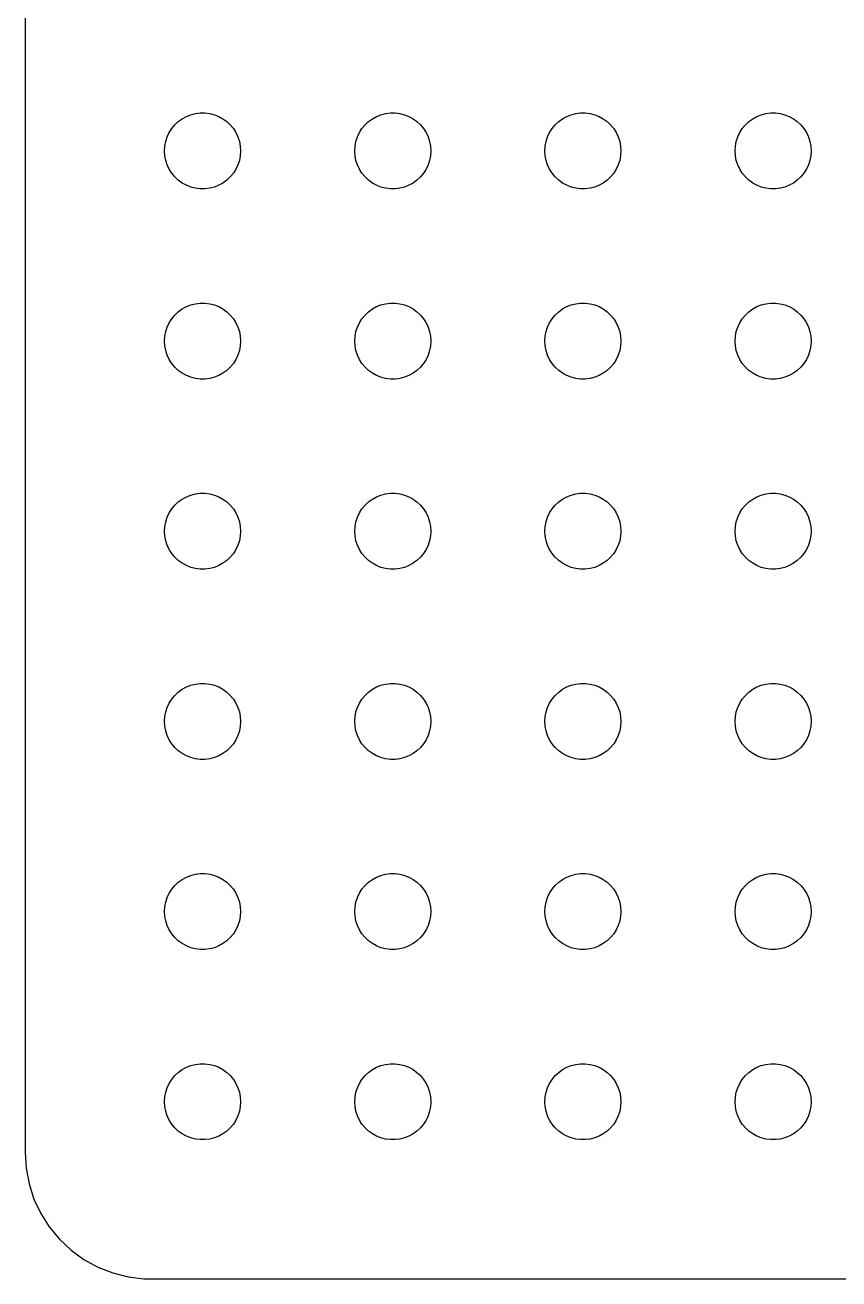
# Model space of a CAD drawing. Header units: metres. Extents: x -134 to 134, y 518 to 1078.
# Drawn here: x -134.5 to -102.4, y 746.01 to 795.46 of the extents above; entities that cross this region are included whole.
import ezdxf

# ---------------------------------------------------------------- set-up
doc = ezdxf.new("R2010")
doc.units = ezdxf.units.M

msp = doc.modelspace()

# ---------------------------------------------------------------- linework, layer by layer
for p, q in [((-134.5, 845), (-134.5, 751)), ((-128.456, 791.656), (-128.304, 791.766)), ((-128.304, 791.766), (-128.139, 791.857)), ((-128.139, 791.857), (-127.964, 791.927)), ((-127.964, 791.927), (-127.781, 791.973)), ((-127.781, 791.973), (-127.594, 791.997)), ((-127.594, 791.997), (-127.406, 791.997)), ((-127.406, 791.997), (-127.219, 791.973)), ((-127.219, 791.973), (-127.036, 791.927)), ((-127.036, 791.927), (-126.861, 791.857)), ((-126.861, 791.857), (-126.696, 791.766)), ((-126.696, 791.766), (-126.544, 791.656)), ((-120.956, 791.656), (-120.804, 791.766)), ((-120.804, 791.766), (-120.639, 791.857)), ((-120.639, 791.857), (-120.464, 791.927)), ((-120.464, 791.927), (-120.281, 791.973)), ((-120.281, 791.973), (-120.094, 791.997)), ((-120.094, 791.997), (-119.906, 791.997)), ((-119.906, 791.997), (-119.719, 791.973)), ((-119.719, 791.973), (-119.536, 791.927)), ((-119.536, 791.927), (-119.361, 791.857)), ((-119.361, 791.857), (-119.196, 791.766)), ((-119.196, 791.766), (-119.044, 791.656)), ((-113.456, 791.656), (-113.304, 791.766)), ((-113.304, 791.766), (-113.139, 791.857)), ((-113.139, 791.857), (-112.964, 791.927)), ((-112.964, 791.927), (-112.781, 791.973)), ((-112.781, 791.973), (-112.594, 791.997)), ((-112.594, 791.997), (-112.406, 791.997)), ((-112.406, 791.997), (-112.219, 791.973)), ((-112.219, 791.973), (-112.036, 791.927)), ((-112.036, 791.927), (-111.861, 791.857)), ((-111.861, 791.857), (-111.696, 791.766)), ((-111.696, 791.766), (-111.544, 791.656)), ((-105.956, 791.656), (-105.804, 791.766)), ((-105.804, 791.766), (-105.639, 791.857)), ((-105.639, 791.857), (-105.464, 791.927)), ((-105.464, 791.927), (-105.281, 791.973)), ((-105.281, 791.973), (-105.094, 791.997)), ((-105.094, 791.997), (-104.906, 791.997)), ((-104.906, 791.997), (-104.719, 791.973)), ((-104.719, 791.973), (-104.536, 791.927)), ((-104.536, 791.927), (-104.361, 791.857)), ((-104.361, 791.857), (-104.196, 791.766)), ((-104.196, 791.766), (-104.044, 791.656)), ((-128.814, 791.223), (-128.714, 791.382)), ((-128.714, 791.382), (-128.593, 791.527)), ((-128.593, 791.527), (-128.456, 791.656)), ((-126.544, 791.656), (-126.407, 791.527)), ((-126.407, 791.527), (-126.286, 791.382)), ((-126.286, 791.382), (-126.186, 791.223)), ((-121.314, 791.223), (-121.214, 791.382)), ((-121.214, 791.382), (-121.093, 791.527)), ((-121.093, 791.527), (-120.956, 791.656)), ((-119.044, 791.656), (-118.907, 791.527)), ((-118.907, 791.527), (-118.786, 791.382)), ((-118.786, 791.382), (-118.686, 791.223)), ((-113.814, 791.223), (-113.714, 791.382)), ((-113.714, 791.382), (-113.593, 791.527)), ((-113.593, 791.527), (-113.456, 791.656)), ((-111.544, 791.656), (-111.407, 791.527)), ((-111.407, 791.527), (-111.286, 791.382)), ((-111.286, 791.382), (-111.186, 791.223)), ((-106.314, 791.223), (-106.214, 791.382)), ((-106.214, 791.382), (-106.093, 791.527)), ((-106.093, 791.527), (-105.956, 791.656)), ((-104.044, 791.656), (-103.907, 791.527)), ((-103.907, 791.527), (-103.786, 791.382)), ((-103.786, 791.382), (-103.686, 791.223)), ((-128.988, 790.688), (-128.953, 790.873)), ((-128.953, 790.873), (-128.895, 791.052)), ((-128.895, 791.052), (-128.814, 791.223)), ((-126.186, 791.223), (-126.105, 791.052)), ((-126.105, 791.052), (-126.047, 790.873)), ((-126.047, 790.873), (-126.012, 790.688)), ((-121.488, 790.688), (-121.453, 790.873)), ((-121.453, 790.873), (-121.395, 791.052)), ((-121.395, 791.052), (-121.314, 791.223)), ((-118.686, 791.223), (-118.605, 791.052)), ((-118.605, 791.052), (-118.547, 790.873)), ((-118.547, 790.873), (-118.512, 790.688)), ((-113.988, 790.688), (-113.953, 790.873)), ((-113.953, 790.873), (-113.895, 791.052)), ((-113.895, 791.052), (-113.814, 791.223)), ((-111.186, 791.223), (-111.105, 791.052)), ((-111.105, 791.052), (-111.047, 790.873)), ((-111.047, 790.873), (-111.012, 790.688)), ((-106.488, 790.688), (-106.453, 790.873)), ((-106.453, 790.873), (-106.395, 791.052)), ((-106.395, 791.052), (-106.314, 791.223)), ((-103.686, 791.223), (-103.605, 791.052)), ((-103.605, 791.052), (-103.547, 790.873)), ((-103.547, 790.873), (-103.512, 790.688)), ((-129, 790.5), (-128.988, 790.688)), ((-128.988, 790.312), (-129, 790.5)), ((-128.953, 790.127), (-128.988, 790.312)), ((-126.012, 790.312), (-126.047, 790.127)), ((-126.012, 790.688), (-126, 790.5)), ((-126, 790.5), (-126.012, 790.312)), ((-121.5, 790.5), (-121.488, 790.688)), ((-121.488, 790.312), (-121.5, 790.5)), ((-121.453, 790.127), (-121.488, 790.312)), ((-118.512, 790.312), (-118.547, 790.127)), ((-118.512, 790.688), (-118.5, 790.5)), ((-118.5, 790.5), (-118.512, 790.312)), ((-114, 790.5), (-113.988, 790.688)), ((-113.988, 790.312), (-114, 790.5)), ((-113.953, 790.127), (-113.988, 790.312)), ((-111.012, 790.312), (-111.047, 790.127)), ((-111.012, 790.688), (-111, 790.5)), ((-111, 790.5), (-111.012, 790.312)), ((-106.5, 790.5), (-106.488, 790.688)), ((-106.488, 790.312), (-106.5, 790.5)), ((-106.453, 790.127), (-106.488, 790.312)), ((-103.512, 790.312), (-103.547, 790.127)), ((-103.512, 790.688), (-103.5, 790.5)), ((-103.5, 790.5), (-103.512, 790.312)), ((-128.895, 789.948), (-128.953, 790.127)), ((-128.814, 789.777), (-128.895, 789.948)), ((-128.714, 789.618), (-128.814, 789.777)), ((-126.186, 789.777), (-126.286, 789.618)), ((-126.105, 789.948), (-126.186, 789.777)), ((-126.047, 790.127), (-126.105, 789.948)), ((-121.395, 789.948), (-121.453, 790.127)), ((-121.314, 789.777), (-121.395, 789.948)), ((-121.214, 789.618), (-121.314, 789.777)), ((-118.686, 789.777), (-118.786, 789.618)), ((-118.605, 789.948), (-118.686, 789.777)), ((-118.547, 790.127), (-118.605, 789.948)), ((-113.895, 789.948), (-113.953, 790.127)), ((-113.814, 789.777), (-113.895, 789.948)), ((-113.714, 789.618), (-113.814, 789.777)), ((-111.186, 789.777), (-111.286, 789.618)), ((-111.105, 789.948), (-111.186, 789.777)), ((-111.047, 790.127), (-111.105, 789.948)), ((-106.395, 789.948), (-106.453, 790.127)), ((-106.314, 789.777), (-106.395, 789.948)), ((-106.214, 789.618), (-106.314, 789.777)), ((-103.686, 789.777), (-103.786, 789.618)), ((-103.605, 789.948), (-103.686, 789.777)), ((-103.547, 790.127), (-103.605, 789.948)), ((-128.593, 789.473), (-128.714, 789.618)), ((-128.456, 789.344), (-128.593, 789.473)), ((-128.304, 789.234), (-128.456, 789.344)), ((-126.544, 789.344), (-126.696, 789.234)), ((-126.407, 789.473), (-126.544, 789.344)), ((-126.286, 789.618), (-126.407, 789.473)), ((-121.093, 789.473), (-121.214, 789.618)), ((-120.956, 789.344), (-121.093, 789.473)), ((-120.804, 789.234), (-120.956, 789.344)), ((-119.044, 789.344), (-119.196, 789.234)), ((-118.907, 789.473), (-119.044, 789.344)), ((-118.786, 789.618), (-118.907, 789.473)), ((-113.593, 789.473), (-113.714, 789.618)), ((-113.456, 789.344), (-113.593, 789.473)), ((-113.304, 789.234), (-113.456, 789.344)), ((-111.544, 789.344), (-111.696, 789.234)), ((-111.407, 789.473), (-111.544, 789.344)), ((-111.286, 789.618), (-111.407, 789.473)), ((-106.093, 789.473), (-106.214, 789.618)), ((-105.956, 789.344), (-106.093, 789.473)), ((-105.804, 789.234), (-105.956, 789.344)), ((-104.044, 789.344), (-104.196, 789.234)), ((-103.907, 789.473), (-104.044, 789.344)), ((-103.786, 789.618), (-103.907, 789.473)), ((-128.139, 789.143), (-128.304, 789.234)), ((-127.964, 789.073), (-128.139, 789.143)), ((-127.781, 789.027), (-127.964, 789.073)), ((-127.594, 789.003), (-127.781, 789.027)), ((-127.406, 789.003), (-127.594, 789.003)), ((-127.219, 789.027), (-127.406, 789.003)), ((-127.036, 789.073), (-127.219, 789.027)), ((-126.861, 789.143), (-127.036, 789.073)), ((-126.696, 789.234), (-126.861, 789.143)), ((-120.639, 789.143), (-120.804, 789.234)), ((-120.464, 789.073), (-120.639, 789.143)), ((-120.281, 789.027), (-120.464, 789.073)), ((-120.094, 789.003), (-120.281, 789.027)), ((-119.906, 789.003), (-120.094, 789.003)), ((-119.719, 789.027), (-119.906, 789.003)), ((-119.536, 789.073), (-119.719, 789.027)), ((-119.361, 789.143), (-119.536, 789.073)), ((-119.196, 789.234), (-119.361, 789.143)), ((-113.139, 789.143), (-113.304, 789.234)), ((-112.964, 789.073), (-113.139, 789.143)), ((-112.781, 789.027), (-112.964, 789.073)), ((-112.594, 789.003), (-112.781, 789.027)), ((-112.406, 789.003), (-112.594, 789.003)), ((-112.219, 789.027), (-112.406, 789.003)), ((-112.036, 789.073), (-112.219, 789.027)), ((-111.861, 789.143), (-112.036, 789.073)), ((-111.696, 789.234), (-111.861, 789.143)), ((-105.639, 789.143), (-105.804, 789.234)), ((-105.464, 789.073), (-105.639, 789.143)), ((-105.281, 789.027), (-105.464, 789.073)), ((-105.094, 789.003), (-105.281, 789.027)), ((-104.906, 789.003), (-105.094, 789.003)), ((-104.719, 789.027), (-104.906, 789.003)), ((-104.536, 789.073), (-104.719, 789.027)), ((-104.361, 789.143), (-104.536, 789.073)), ((-104.196, 789.234), (-104.361, 789.143)), ((-128.304, 784.266), (-128.139, 784.357)), ((-128.139, 784.357), (-127.964, 784.427)), ((-127.964, 784.427), (-127.781, 784.473)), ((-127.781, 784.473), (-127.594, 784.497)), ((-127.594, 784.497), (-127.406, 784.497)), ((-127.406, 784.497), (-127.219, 784.473)), ((-127.219, 784.473), (-127.036, 784.427)), ((-127.036, 784.427), (-126.861, 784.357)), ((-126.861, 784.357), (-126.696, 784.266)), ((-120.804, 784.266), (-120.639, 784.357)), ((-120.639, 784.357), (-120.464, 784.427)), ((-120.464, 784.427), (-120.281, 784.473)), ((-120.281, 784.473), (-120.094, 784.497)), ((-120.094, 784.497), (-119.906, 784.497)), ((-119.906, 784.497), (-119.719, 784.473)), ((-119.719, 784.473), (-119.536, 784.427)), ((-119.536, 784.427), (-119.361, 784.357)), ((-119.361, 784.357), (-119.196, 784.266)), ((-113.304, 784.266), (-113.139, 784.357)), ((-113.139, 784.357), (-112.964, 784.427)), ((-112.964, 784.427), (-112.781, 784.473)), ((-112.781, 784.473), (-112.594, 784.497)), ((-112.594, 784.497), (-112.406, 784.497)), ((-112.406, 784.497), (-112.219, 784.473)), ((-112.219, 784.473), (-112.036, 784.427)), ((-112.036, 784.427), (-111.861, 784.357)), ((-111.861, 784.357), (-111.696, 784.266)), ((-105.804, 784.266), (-105.639, 784.357)), ((-105.639, 784.357), (-105.464, 784.427)), ((-105.464, 784.427), (-105.281, 784.473)), ((-105.281, 784.473), (-105.094, 784.497)), ((-105.094, 784.497), (-104.906, 784.497)), ((-104.906, 784.497), (-104.719, 784.473)), ((-104.719, 784.473), (-104.536, 784.427)), ((-104.536, 784.427), (-104.361, 784.357)), ((-104.361, 784.357), (-104.196, 784.266)), ((-128.814, 783.723), (-128.714, 783.882)), ((-128.714, 783.882), (-128.593, 784.027)), ((-128.593, 784.027), (-128.456, 784.156)), ((-128.456, 784.156), (-128.304, 784.266)), ((-126.696, 784.266), (-126.544, 784.156)), ((-126.544, 784.156), (-126.407, 784.027)), ((-126.407, 784.027), (-126.286, 783.882)), ((-126.286, 783.882), (-126.186, 783.723)), ((-121.314, 783.723), (-121.214, 783.882)), ((-121.214, 783.882), (-121.093, 784.027)), ((-121.093, 784.027), (-120.956, 784.156)), ((-120.956, 784.156), (-120.804, 784.266)), ((-119.196, 784.266), (-119.044, 784.156)), ((-119.044, 784.156), (-118.907, 784.027)), ((-118.907, 784.027), (-118.786, 783.882)), ((-118.786, 783.882), (-118.686, 783.723)), ((-113.814, 783.723), (-113.714, 783.882)), ((-113.714, 783.882), (-113.593, 784.027)), ((-113.593, 784.027), (-113.456, 784.156)), ((-113.456, 784.156), (-113.304, 784.266)), ((-111.696, 784.266), (-111.544, 784.156)), ((-111.544, 784.156), (-111.407, 784.027)), ((-111.407, 784.027), (-111.286, 783.882)), ((-111.286, 783.882), (-111.186, 783.723)), ((-106.314, 783.723), (-106.214, 783.882)), ((-106.214, 783.882), (-106.093, 784.027)), ((-106.093, 784.027), (-105.956, 784.156)), ((-105.956, 784.156), (-105.804, 784.266)), ((-104.196, 784.266), (-104.044, 784.156)), ((-104.044, 784.156), (-103.907, 784.027)), ((-103.907, 784.027), (-103.786, 783.882)), ((-103.786, 783.882), (-103.686, 783.723)), ((-128.988, 783.188), (-128.953, 783.373)), ((-128.953, 783.373), (-128.895, 783.552)), ((-128.895, 783.552), (-128.814, 783.723)), ((-126.186, 783.723), (-126.105, 783.552)), ((-126.105, 783.552), (-126.047, 783.373)), ((-126.047, 783.373), (-126.012, 783.188)), ((-121.488, 783.188), (-121.453, 783.373)), ((-121.453, 783.373), (-121.395, 783.552)), ((-121.395, 783.552), (-121.314, 783.723)), ((-118.686, 783.723), (-118.605, 783.552)), ((-118.605, 783.552), (-118.547, 783.373)), ((-118.547, 783.373), (-118.512, 783.188)), ((-113.988, 783.188), (-113.953, 783.373)), ((-113.953, 783.373), (-113.895, 783.552)), ((-113.895, 783.552), (-113.814, 783.723)), ((-111.186, 783.723), (-111.105, 783.552)), ((-111.105, 783.552), (-111.047, 783.373)), ((-111.047, 783.373), (-111.012, 783.188)), ((-106.488, 783.188), (-106.453, 783.373)), ((-106.453, 783.373), (-106.395, 783.552)), ((-106.395, 783.552), (-106.314, 783.723)), ((-103.686, 783.723), (-103.605, 783.552)), ((-103.605, 783.552), (-103.547, 783.373)), ((-103.547, 783.373), (-103.512, 783.188)), ((-129, 783), (-128.988, 783.188)), ((-128.988, 782.812), (-129, 783)), ((-126.012, 783.188), (-126, 783)), ((-126, 783), (-126.012, 782.812)), ((-121.5, 783), (-121.488, 783.188)), ((-121.488, 782.812), (-121.5, 783)), ((-118.512, 783.188), (-118.5, 783)), ((-118.5, 783), (-118.512, 782.812)), ((-114, 783), (-113.988, 783.188)), ((-113.988, 782.812), (-114, 783)), ((-111.012, 783.188), (-111, 783)), ((-111, 783), (-111.012, 782.812)), ((-106.5, 783), (-106.488, 783.188)), ((-106.488, 782.812), (-106.5, 783)), ((-103.512, 783.188), (-103.5, 783)), ((-103.5, 783), (-103.512, 782.812)), ((-128.953, 782.627), (-128.988, 782.812)), ((-128.895, 782.448), (-128.953, 782.627)), ((-128.814, 782.277), (-128.895, 782.448)), ((-126.105, 782.448), (-126.186, 782.277)), ((-126.047, 782.627), (-126.105, 782.448)), ((-126.012, 782.812), (-126.047, 782.627)), ((-121.453, 782.627), (-121.488, 782.812)), ((-121.395, 782.448), (-121.453, 782.627)), ((-121.314, 782.277), (-121.395, 782.448)), ((-118.605, 782.448), (-118.686, 782.277)), ((-118.547, 782.627), (-118.605, 782.448)), ((-118.512, 782.812), (-118.547, 782.627)), ((-113.953, 782.627), (-113.988, 782.812)), ((-113.895, 782.448), (-113.953, 782.627)), ((-113.814, 782.277), (-113.895, 782.448)), ((-111.105, 782.448), (-111.186, 782.277)), ((-111.047, 782.627), (-111.105, 782.448)), ((-111.012, 782.812), (-111.047, 782.627)), ((-106.453, 782.627), (-106.488, 782.812)), ((-106.395, 782.448), (-106.453, 782.627)), ((-106.314, 782.277), (-106.395, 782.448)), ((-103.605, 782.448), (-103.686, 782.277)), ((-103.547, 782.627), (-103.605, 782.448)), ((-103.512, 782.812), (-103.547, 782.627)), ((-128.714, 782.118), (-128.814, 782.277)), ((-128.593, 781.973), (-128.714, 782.118)), ((-128.456, 781.844), (-128.593, 781.973)), ((-126.407, 781.973), (-126.544, 781.844)), ((-126.286, 782.118), (-126.407, 781.973)), ((-126.186, 782.277), (-126.286, 782.118)), ((-121.214, 782.118), (-121.314, 782.277)), ((-121.093, 781.973), (-121.214, 782.118)), ((-120.956, 781.844), (-121.093, 781.973)), ((-118.907, 781.973), (-119.044, 781.844)), ((-118.786, 782.118), (-118.907, 781.973)), ((-118.686, 782.277), (-118.786, 782.118)), ((-113.714, 782.118), (-113.814, 782.277)), ((-113.593, 781.973), (-113.714, 782.118)), ((-113.456, 781.844), (-113.593, 781.973)), ((-111.407, 781.973), (-111.544, 781.844)), ((-111.286, 782.118), (-111.407, 781.973)), ((-111.186, 782.277), (-111.286, 782.118)), ((-106.214, 782.118), (-106.314, 782.277)), ((-106.093, 781.973), (-106.214, 782.118)), ((-105.956, 781.844), (-106.093, 781.973)), ((-103.907, 781.973), (-104.044, 781.844)), ((-103.786, 782.118), (-103.907, 781.973)), ((-103.686, 782.277), (-103.786, 782.118)), ((-128.304, 781.734), (-128.456, 781.844)), ((-128.139, 781.643), (-128.304, 781.734)), ((-127.964, 781.573), (-128.139, 781.643)), ((-127.781, 781.527), (-127.964, 781.573)), ((-127.594, 781.503), (-127.781, 781.527)), ((-127.406, 781.503), (-127.594, 781.503)), ((-127.219, 781.527), (-127.406, 781.503)), ((-127.036, 781.573), (-127.219, 781.527)), ((-126.861, 781.643), (-127.036, 781.573)), ((-126.696, 781.734), (-126.861, 781.643)), ((-126.544, 781.844), (-126.696, 781.734)), ((-120.804, 781.734), (-120.956, 781.844)), ((-120.639, 781.643), (-120.804, 781.734)), ((-120.464, 781.573), (-120.639, 781.643)), ((-120.281, 781.527), (-120.464, 781.573)), ((-120.094, 781.503), (-120.281, 781.527)), ((-119.906, 781.503), (-120.094, 781.503)), ((-119.719, 781.527), (-119.906, 781.503)), ((-119.536, 781.573), (-119.719, 781.527)), ((-119.361, 781.643), (-119.536, 781.573)), ((-119.196, 781.734), (-119.361, 781.643)), ((-119.044, 781.844), (-119.196, 781.734)), ((-113.304, 781.734), (-113.456, 781.844)), ((-113.139, 781.643), (-113.304, 781.734)), ((-112.964, 781.573), (-113.139, 781.643)), ((-112.781, 781.527), (-112.964, 781.573)), ((-112.594, 781.503), (-112.781, 781.527)), ((-112.406, 781.503), (-112.594, 781.503)), ((-112.219, 781.527), (-112.406, 781.503)), ((-112.036, 781.573), (-112.219, 781.527)), ((-111.861, 781.643), (-112.036, 781.573)), ((-111.696, 781.734), (-111.861, 781.643)), ((-111.544, 781.844), (-111.696, 781.734)), ((-105.804, 781.734), (-105.956, 781.844)), ((-105.639, 781.643), (-105.804, 781.734)), ((-105.464, 781.573), (-105.639, 781.643)), ((-105.281, 781.527), (-105.464, 781.573)), ((-105.094, 781.503), (-105.281, 781.527)), ((-104.906, 781.503), (-105.094, 781.503)), ((-104.719, 781.527), (-104.906, 781.503)), ((-104.536, 781.573), (-104.719, 781.527)), ((-104.361, 781.643), (-104.536, 781.573)), ((-104.196, 781.734), (-104.361, 781.643)), ((-104.044, 781.844), (-104.196, 781.734)), ((-128.139, 776.857), (-127.964, 776.927)), ((-127.964, 776.927), (-127.781, 776.973)), ((-127.781, 776.973), (-127.594, 776.997)), ((-127.594, 776.997), (-127.406, 776.997)), ((-127.406, 776.997), (-127.219, 776.973)), ((-127.219, 776.973), (-127.036, 776.927)), ((-127.036, 776.927), (-126.861, 776.857)), ((-120.639, 776.857), (-120.464, 776.927)), ((-120.464, 776.927), (-120.281, 776.973)), ((-120.281, 776.973), (-120.094, 776.997)), ((-120.094, 776.997), (-119.906, 776.997)), ((-119.906, 776.997), (-119.719, 776.973)), ((-119.719, 776.973), (-119.536, 776.927)), ((-119.536, 776.927), (-119.361, 776.857)), ((-113.139, 776.857), (-112.964, 776.927)), ((-112.964, 776.927), (-112.781, 776.973)), ((-112.781, 776.973), (-112.594, 776.997)), ((-112.594, 776.997), (-112.406, 776.997)), ((-112.406, 776.997), (-112.219, 776.973)), ((-112.219, 776.973), (-112.036, 776.927)), ((-112.036, 776.927), (-111.861, 776.857)), ((-105.639, 776.857), (-105.464, 776.927)), ((-105.464, 776.927), (-105.281, 776.973)), ((-105.281, 776.973), (-105.094, 776.997)), ((-105.094, 776.997), (-104.906, 776.997)), ((-104.906, 776.997), (-104.719, 776.973)), ((-104.719, 776.973), (-104.536, 776.927)), ((-104.536, 776.927), (-104.361, 776.857)), ((-128.714, 776.382), (-128.593, 776.527)), ((-128.593, 776.527), (-128.456, 776.656)), ((-128.456, 776.656), (-128.304, 776.766)), ((-128.304, 776.766), (-128.139, 776.857)), ((-126.861, 776.857), (-126.696, 776.766)), ((-126.696, 776.766), (-126.544, 776.656)), ((-126.544, 776.656), (-126.407, 776.527)), ((-126.407, 776.527), (-126.286, 776.382)), ((-121.214, 776.382), (-121.093, 776.527)), ((-121.093, 776.527), (-120.956, 776.656)), ((-120.956, 776.656), (-120.804, 776.766)), ((-120.804, 776.766), (-120.639, 776.857)), ((-119.361, 776.857), (-119.196, 776.766)), ((-119.196, 776.766), (-119.044, 776.656)), ((-119.044, 776.656), (-118.907, 776.527)), ((-118.907, 776.527), (-118.786, 776.382)), ((-113.714, 776.382), (-113.593, 776.527)), ((-113.593, 776.527), (-113.456, 776.656)), ((-113.456, 776.656), (-113.304, 776.766)), ((-113.304, 776.766), (-113.139, 776.857)), ((-111.861, 776.857), (-111.696, 776.766)), ((-111.696, 776.766), (-111.544, 776.656)), ((-111.544, 776.656), (-111.407, 776.527)), ((-111.407, 776.527), (-111.286, 776.382)), ((-106.214, 776.382), (-106.093, 776.527)), ((-106.093, 776.527), (-105.956, 776.656)), ((-105.956, 776.656), (-105.804, 776.766)), ((-105.804, 776.766), (-105.639, 776.857)), ((-104.361, 776.857), (-104.196, 776.766)), ((-104.196, 776.766), (-104.044, 776.656)), ((-104.044, 776.656), (-103.907, 776.527)), ((-103.907, 776.527), (-103.786, 776.382)), ((-128.953, 775.873), (-128.895, 776.052)), ((-128.895, 776.052), (-128.814, 776.223)), ((-128.814, 776.223), (-128.714, 776.382)), ((-126.286, 776.382), (-126.186, 776.223)), ((-126.186, 776.223), (-126.105, 776.052)), ((-126.105, 776.052), (-126.047, 775.873)), ((-121.453, 775.873), (-121.395, 776.052)), ((-121.395, 776.052), (-121.314, 776.223)), ((-121.314, 776.223), (-121.214, 776.382)), ((-118.786, 776.382), (-118.686, 776.223)), ((-118.686, 776.223), (-118.605, 776.052)), ((-118.605, 776.052), (-118.547, 775.873)), ((-113.953, 775.873), (-113.895, 776.052)), ((-113.895, 776.052), (-113.814, 776.223)), ((-113.814, 776.223), (-113.714, 776.382)), ((-111.286, 776.382), (-111.186, 776.223)), ((-111.186, 776.223), (-111.105, 776.052)), ((-111.105, 776.052), (-111.047, 775.873)), ((-106.453, 775.873), (-106.395, 776.052)), ((-106.395, 776.052), (-106.314, 776.223)), ((-106.314, 776.223), (-106.214, 776.382)), ((-103.786, 776.382), (-103.686, 776.223)), ((-103.686, 776.223), (-103.605, 776.052)), ((-103.605, 776.052), (-103.547, 775.873)), ((-129, 775.5), (-128.988, 775.688)), ((-128.988, 775.312), (-129, 775.5)), ((-128.988, 775.688), (-128.953, 775.873)), ((-126.047, 775.873), (-126.012, 775.688)), ((-126.012, 775.688), (-126, 775.5)), ((-126, 775.5), (-126.012, 775.312)), ((-121.5, 775.5), (-121.488, 775.688)), ((-121.488, 775.312), (-121.5, 775.5)), ((-121.488, 775.688), (-121.453, 775.873)), ((-118.547, 775.873), (-118.512, 775.688)), ((-118.512, 775.688), (-118.5, 775.5)), ((-118.5, 775.5), (-118.512, 775.312)), ((-114, 775.5), (-113.988, 775.688)), ((-113.988, 775.312), (-114, 775.5)), ((-113.988, 775.688), (-113.953, 775.873)), ((-111.047, 775.873), (-111.012, 775.688)), ((-111.012, 775.688), (-111, 775.5)), ((-111, 775.5), (-111.012, 775.312)), ((-106.5, 775.5), (-106.488, 775.688)), ((-106.488, 775.312), (-106.5, 775.5)), ((-106.488, 775.688), (-106.453, 775.873)), ((-103.547, 775.873), (-103.512, 775.688)), ((-103.512, 775.688), (-103.5, 775.5)), ((-103.5, 775.5), (-103.512, 775.312)), ((-128.953, 775.127), (-128.988, 775.312)), ((-128.895, 774.948), (-128.953, 775.127)), ((-128.814, 774.777), (-128.895, 774.948)), ((-126.105, 774.948), (-126.186, 774.777)), ((-126.047, 775.127), (-126.105, 774.948)), ((-126.012, 775.312), (-126.047, 775.127)), ((-121.453, 775.127), (-121.488, 775.312)), ((-121.395, 774.948), (-121.453, 775.127)), ((-121.314, 774.777), (-121.395, 774.948)), ((-118.605, 774.948), (-118.686, 774.777)), ((-118.547, 775.127), (-118.605, 774.948)), ((-118.512, 775.312), (-118.547, 775.127)), ((-113.953, 775.127), (-113.988, 775.312)), ((-113.895, 774.948), (-113.953, 775.127)), ((-113.814, 774.777), (-113.895, 774.948)), ((-111.105, 774.948), (-111.186, 774.777)), ((-111.047, 775.127), (-111.105, 774.948)), ((-111.012, 775.312), (-111.047, 775.127)), ((-106.453, 775.127), (-106.488, 775.312)), ((-106.395, 774.948), (-106.453, 775.127)), ((-106.314, 774.777), (-106.395, 774.948)), ((-103.605, 774.948), (-103.686, 774.777)), ((-103.547, 775.127), (-103.605, 774.948)), ((-103.512, 775.312), (-103.547, 775.127)), ((-128.714, 774.618), (-128.814, 774.777)), ((-128.593, 774.473), (-128.714, 774.618)), ((-128.456, 774.344), (-128.593, 774.473)), ((-126.407, 774.473), (-126.544, 774.344)), ((-126.286, 774.618), (-126.407, 774.473)), ((-126.186, 774.777), (-126.286, 774.618)), ((-121.214, 774.618), (-121.314, 774.777)), ((-121.093, 774.473), (-121.214, 774.618)), ((-120.956, 774.344), (-121.093, 774.473)), ((-118.907, 774.473), (-119.044, 774.344)), ((-118.786, 774.618), (-118.907, 774.473)), ((-118.686, 774.777), (-118.786, 774.618)), ((-113.714, 774.618), (-113.814, 774.777)), ((-113.593, 774.473), (-113.714, 774.618)), ((-113.456, 774.344), (-113.593, 774.473)), ((-111.407, 774.473), (-111.544, 774.344)), ((-111.286, 774.618), (-111.407, 774.473)), ((-111.186, 774.777), (-111.286, 774.618)), ((-106.214, 774.618), (-106.314, 774.777)), ((-106.093, 774.473), (-106.214, 774.618)), ((-105.956, 774.344), (-106.093, 774.473)), ((-103.907, 774.473), (-104.044, 774.344)), ((-103.786, 774.618), (-103.907, 774.473)), ((-103.686, 774.777), (-103.786, 774.618)), ((-128.304, 774.234), (-128.456, 774.344)), ((-128.139, 774.143), (-128.304, 774.234)), ((-127.964, 774.073), (-128.139, 774.143)), ((-127.781, 774.027), (-127.964, 774.073)), ((-127.594, 774.003), (-127.781, 774.027)), ((-127.406, 774.003), (-127.594, 774.003)), ((-127.219, 774.027), (-127.406, 774.003)), ((-127.036, 774.073), (-127.219, 774.027)), ((-126.861, 774.143), (-127.036, 774.073)), ((-126.696, 774.234), (-126.861, 774.143)), ((-126.544, 774.344), (-126.696, 774.234)), ((-120.804, 774.234), (-120.956, 774.344)), ((-120.639, 774.143), (-120.804, 774.234)), ((-120.464, 774.073), (-120.639, 774.143)), ((-120.281, 774.027), (-120.464, 774.073)), ((-120.094, 774.003), (-120.281, 774.027)), ((-119.906, 774.003), (-120.094, 774.003)), ((-119.719, 774.027), (-119.906, 774.003)), ((-119.536, 774.073), (-119.719, 774.027)), ((-119.361, 774.143), (-119.536, 774.073)), ((-119.196, 774.234), (-119.361, 774.143)), ((-119.044, 774.344), (-119.196, 774.234)), ((-113.304, 774.234), (-113.456, 774.344)), ((-113.139, 774.143), (-113.304, 774.234)), ((-112.964, 774.073), (-113.139, 774.143)), ((-112.781, 774.027), (-112.964, 774.073)), ((-112.594, 774.003), (-112.781, 774.027)), ((-112.406, 774.003), (-112.594, 774.003)), ((-112.219, 774.027), (-112.406, 774.003)), ((-112.036, 774.073), (-112.219, 774.027)), ((-111.861, 774.143), (-112.036, 774.073)), ((-111.696, 774.234), (-111.861, 774.143)), ((-111.544, 774.344), (-111.696, 774.234)), ((-105.804, 774.234), (-105.956, 774.344)), ((-105.639, 774.143), (-105.804, 774.234)), ((-105.464, 774.073), (-105.639, 774.143)), ((-105.281, 774.027), (-105.464, 774.073)), ((-105.094, 774.003), (-105.281, 774.027)), ((-104.906, 774.003), (-105.094, 774.003)), ((-104.719, 774.027), (-104.906, 774.003)), ((-104.536, 774.073), (-104.719, 774.027)), ((-104.361, 774.143), (-104.536, 774.073)), ((-104.196, 774.234), (-104.361, 774.143)), ((-104.044, 774.344), (-104.196, 774.234)), ((-127.781, 769.473), (-127.594, 769.497)), ((-127.594, 769.497), (-127.406, 769.497)), ((-127.406, 769.497), (-127.219, 769.473)), ((-120.281, 769.473), (-120.094, 769.497)), ((-120.094, 769.497), (-119.906, 769.497)), ((-119.906, 769.497), (-119.719, 769.473)), ((-112.781, 769.473), (-112.594, 769.497)), ((-112.594, 769.497), (-112.406, 769.497)), ((-112.406, 769.497), (-112.219, 769.473)), ((-105.281, 769.473), (-105.094, 769.497)), ((-105.094, 769.497), (-104.906, 769.497)), ((-104.906, 769.497), (-104.719, 769.473)), ((-128.714, 768.882), (-128.593, 769.027)), ((-128.593, 769.027), (-128.456, 769.156)), ((-128.456, 769.156), (-128.304, 769.266)), ((-128.304, 769.266), (-128.139, 769.357)), ((-128.139, 769.357), (-127.964, 769.427)), ((-127.964, 769.427), (-127.781, 769.473)), ((-127.219, 769.473), (-127.036, 769.427)), ((-127.036, 769.427), (-126.861, 769.357)), ((-126.861, 769.357), (-126.696, 769.266)), ((-126.696, 769.266), (-126.544, 769.156)), ((-126.544, 769.156), (-126.407, 769.027)), ((-126.407, 769.027), (-126.286, 768.882)), ((-121.214, 768.882), (-121.093, 769.027)), ((-121.093, 769.027), (-120.956, 769.156)), ((-120.956, 769.156), (-120.804, 769.266)), ((-120.804, 769.266), (-120.639, 769.357)), ((-120.639, 769.357), (-120.464, 769.427)), ((-120.464, 769.427), (-120.281, 769.473)), ((-119.719, 769.473), (-119.536, 769.427)), ((-119.536, 769.427), (-119.361, 769.357)), ((-119.361, 769.357), (-119.196, 769.266)), ((-119.196, 769.266), (-119.044, 769.156)), ((-119.044, 769.156), (-118.907, 769.027)), ((-118.907, 769.027), (-118.786, 768.882)), ((-113.714, 768.882), (-113.593, 769.027)), ((-113.593, 769.027), (-113.456, 769.156)), ((-113.456, 769.156), (-113.304, 769.266)), ((-113.304, 769.266), (-113.139, 769.357)), ((-113.139, 769.357), (-112.964, 769.427)), ((-112.964, 769.427), (-112.781, 769.473)), ((-112.219, 769.473), (-112.036, 769.427)), ((-112.036, 769.427), (-111.861, 769.357)), ((-111.861, 769.357), (-111.696, 769.266)), ((-111.696, 769.266), (-111.544, 769.156)), ((-111.544, 769.156), (-111.407, 769.027)), ((-111.407, 769.027), (-111.286, 768.882)), ((-106.214, 768.882), (-106.093, 769.027)), ((-106.093, 769.027), (-105.956, 769.156)), ((-105.956, 769.156), (-105.804, 769.266)), ((-105.804, 769.266), (-105.639, 769.357)), ((-105.639, 769.357), (-105.464, 769.427)), ((-105.464, 769.427), (-105.281, 769.473)), ((-104.719, 769.473), (-104.536, 769.427)), ((-104.536, 769.427), (-104.361, 769.357)), ((-104.361, 769.357), (-104.196, 769.266)), ((-104.196, 769.266), (-104.044, 769.156)), ((-104.044, 769.156), (-103.907, 769.027)), ((-103.907, 769.027), (-103.786, 768.882)), ((-128.953, 768.373), (-128.895, 768.552)), ((-128.895, 768.552), (-128.814, 768.723)), ((-128.814, 768.723), (-128.714, 768.882)), ((-126.286, 768.882), (-126.186, 768.723)), ((-126.186, 768.723), (-126.105, 768.552)), ((-126.105, 768.552), (-126.047, 768.373)), ((-121.453, 768.373), (-121.395, 768.552)), ((-121.395, 768.552), (-121.314, 768.723)), ((-121.314, 768.723), (-121.214, 768.882)), ((-118.786, 768.882), (-118.686, 768.723)), ((-118.686, 768.723), (-118.605, 768.552)), ((-118.605, 768.552), (-118.547, 768.373)), ((-113.953, 768.373), (-113.895, 768.552)), ((-113.895, 768.552), (-113.814, 768.723)), ((-113.814, 768.723), (-113.714, 768.882)), ((-111.286, 768.882), (-111.186, 768.723)), ((-111.186, 768.723), (-111.105, 768.552)), ((-111.105, 768.552), (-111.047, 768.373)), ((-106.453, 768.373), (-106.395, 768.552)), ((-106.395, 768.552), (-106.314, 768.723)), ((-106.314, 768.723), (-106.214, 768.882)), ((-103.786, 768.882), (-103.686, 768.723)), ((-103.686, 768.723), (-103.605, 768.552)), ((-103.605, 768.552), (-103.547, 768.373)), ((-129, 768), (-128.988, 768.188)), ((-128.988, 768.188), (-128.953, 768.373)), ((-126.047, 768.373), (-126.012, 768.188)), ((-126.012, 768.188), (-126, 768)), ((-121.5, 768), (-121.488, 768.188)), ((-121.488, 768.188), (-121.453, 768.373)), ((-118.547, 768.373), (-118.512, 768.188)), ((-118.512, 768.188), (-118.5, 768)), ((-114, 768), (-113.988, 768.188)), ((-113.988, 768.188), (-113.953, 768.373)), ((-111.047, 768.373), (-111.012, 768.188)), ((-111.012, 768.188), (-111, 768)), ((-106.5, 768), (-106.488, 768.188)), ((-106.488, 768.188), (-106.453, 768.373)), ((-103.547, 768.373), (-103.512, 768.188)), ((-103.512, 768.188), (-103.5, 768)), ((-128.988, 767.812), (-129, 768)), ((-128.953, 767.627), (-128.988, 767.812)), ((-128.895, 767.448), (-128.953, 767.627)), ((-126.047, 767.627), (-126.105, 767.448)), ((-126.012, 767.812), (-126.047, 767.627)), ((-126, 768), (-126.012, 767.812)), ((-121.488, 767.812), (-121.5, 768)), ((-121.453, 767.627), (-121.488, 767.812)), ((-121.395, 767.448), (-121.453, 767.627)), ((-118.547, 767.627), (-118.605, 767.448)), ((-118.512, 767.812), (-118.547, 767.627)), ((-118.5, 768), (-118.512, 767.812)), ((-113.988, 767.812), (-114, 768)), ((-113.953, 767.627), (-113.988, 767.812)), ((-113.895, 767.448), (-113.953, 767.627)), ((-111.047, 767.627), (-111.105, 767.448)), ((-111.012, 767.812), (-111.047, 767.627)), ((-111, 768), (-111.012, 767.812)), ((-106.488, 767.812), (-106.5, 768)), ((-106.453, 767.627), (-106.488, 767.812)), ((-106.395, 767.448), (-106.453, 767.627)), ((-103.547, 767.627), (-103.605, 767.448)), ((-103.512, 767.812), (-103.547, 767.627)), ((-103.5, 768), (-103.512, 767.812)), ((-128.814, 767.277), (-128.895, 767.448)), ((-128.714, 767.118), (-128.814, 767.277)), ((-128.593, 766.973), (-128.714, 767.118)), ((-126.286, 767.118), (-126.407, 766.973)), ((-126.186, 767.277), (-126.286, 767.118)), ((-126.105, 767.448), (-126.186, 767.277)), ((-121.314, 767.277), (-121.395, 767.448)), ((-121.214, 767.118), (-121.314, 767.277)), ((-121.093, 766.973), (-121.214, 767.118)), ((-118.786, 767.118), (-118.907, 766.973)), ((-118.686, 767.277), (-118.786, 767.118)), ((-118.605, 767.448), (-118.686, 767.277)), ((-113.814, 767.277), (-113.895, 767.448)), ((-113.714, 767.118), (-113.814, 767.277)), ((-113.593, 766.973), (-113.714, 767.118)), ((-111.286, 767.118), (-111.407, 766.973)), ((-111.186, 767.277), (-111.286, 767.118)), ((-111.105, 767.448), (-111.186, 767.277)), ((-106.314, 767.277), (-106.395, 767.448)), ((-106.214, 767.118), (-106.314, 767.277)), ((-106.093, 766.973), (-106.214, 767.118)), ((-103.786, 767.118), (-103.907, 766.973)), ((-103.686, 767.277), (-103.786, 767.118)), ((-103.605, 767.448), (-103.686, 767.277)), ((-128.456, 766.844), (-128.593, 766.973)), ((-128.304, 766.734), (-128.456, 766.844)), ((-128.139, 766.643), (-128.304, 766.734)), ((-127.964, 766.573), (-128.139, 766.643)), ((-127.781, 766.527), (-127.964, 766.573)), ((-127.594, 766.503), (-127.781, 766.527)), ((-127.219, 766.527), (-127.406, 766.503)), ((-127.036, 766.573), (-127.219, 766.527)), ((-126.861, 766.643), (-127.036, 766.573)), ((-126.696, 766.734), (-126.861, 766.643)), ((-126.544, 766.844), (-126.696, 766.734)), ((-126.407, 766.973), (-126.544, 766.844)), ((-120.956, 766.844), (-121.093, 766.973)), ((-120.804, 766.734), (-120.956, 766.844)), ((-120.639, 766.643), (-120.804, 766.734)), ((-120.464, 766.573), (-120.639, 766.643)), ((-120.281, 766.527), (-120.464, 766.573)), ((-120.094, 766.503), (-120.281, 766.527)), ((-119.719, 766.527), (-119.906, 766.503)), ((-119.536, 766.573), (-119.719, 766.527)), ((-119.361, 766.643), (-119.536, 766.573)), ((-119.196, 766.734), (-119.361, 766.643)), ((-119.044, 766.844), (-119.196, 766.734)), ((-118.907, 766.973), (-119.044, 766.844)), ((-113.456, 766.844), (-113.593, 766.973)), ((-113.304, 766.734), (-113.456, 766.844)), ((-113.139, 766.643), (-113.304, 766.734)), ((-112.964, 766.573), (-113.139, 766.643)), ((-112.781, 766.527), (-112.964, 766.573)), ((-112.594, 766.503), (-112.781, 766.527)), ((-112.219, 766.527), (-112.406, 766.503)), ((-112.036, 766.573), (-112.219, 766.527)), ((-111.861, 766.643), (-112.036, 766.573)), ((-111.696, 766.734), (-111.861, 766.643)), ((-111.544, 766.844), (-111.696, 766.734)), ((-111.407, 766.973), (-111.544, 766.844)), ((-105.956, 766.844), (-106.093, 766.973)), ((-105.804, 766.734), (-105.956, 766.844)), ((-105.639, 766.643), (-105.804, 766.734)), ((-105.464, 766.573), (-105.639, 766.643)), ((-105.281, 766.527), (-105.464, 766.573)), ((-105.094, 766.503), (-105.281, 766.527)), ((-104.719, 766.527), (-104.906, 766.503)), ((-104.536, 766.573), (-104.719, 766.527)), ((-104.361, 766.643), (-104.536, 766.573)), ((-104.196, 766.734), (-104.361, 766.643)), ((-104.044, 766.844), (-104.196, 766.734)), ((-103.907, 766.973), (-104.044, 766.844)), ((-127.406, 766.503), (-127.594, 766.503)), ((-119.906, 766.503), (-120.094, 766.503)), ((-112.406, 766.503), (-112.594, 766.503)), ((-104.906, 766.503), (-105.094, 766.503)), ((-128.593, 761.527), (-128.456, 761.656)), ((-128.456, 761.656), (-128.304, 761.766)), ((-128.304, 761.766), (-128.139, 761.857)), ((-128.139, 761.857), (-127.964, 761.927)), ((-127.964, 761.927), (-127.781, 761.973)), ((-127.781, 761.973), (-127.594, 761.997)), ((-127.594, 761.997), (-127.406, 761.997)), ((-127.406, 761.997), (-127.219, 761.973)), ((-127.219, 761.973), (-127.036, 761.927)), ((-127.036, 761.927), (-126.861, 761.857)), ((-126.861, 761.857), (-126.696, 761.766)), ((-126.696, 761.766), (-126.544, 761.656)), ((-126.544, 761.656), (-126.407, 761.527)), ((-121.093, 761.527), (-120.956, 761.656)), ((-120.956, 761.656), (-120.804, 761.766)), ((-120.804, 761.766), (-120.639, 761.857)), ((-120.639, 761.857), (-120.464, 761.927)), ((-120.464, 761.927), (-120.281, 761.973)), ((-120.281, 761.973), (-120.094, 761.997)), ((-120.094, 761.997), (-119.906, 761.997)), ((-119.906, 761.997), (-119.719, 761.973)), ((-119.719, 761.973), (-119.536, 761.927)), ((-119.536, 761.927), (-119.361, 761.857)), ((-119.361, 761.857), (-119.196, 761.766)), ((-119.196, 761.766), (-119.044, 761.656)), ((-119.044, 761.656), (-118.907, 761.527)), ((-113.593, 761.527), (-113.456, 761.656)), ((-113.456, 761.656), (-113.304, 761.766)), ((-113.304, 761.766), (-113.139, 761.857)), ((-113.139, 761.857), (-112.964, 761.927)), ((-112.964, 761.927), (-112.781, 761.973)), ((-112.781, 761.973), (-112.594, 761.997)), ((-112.594, 761.997), (-112.406, 761.997)), ((-112.406, 761.997), (-112.219, 761.973)), ((-112.219, 761.973), (-112.036, 761.927)), ((-112.036, 761.927), (-111.861, 761.857)), ((-111.861, 761.857), (-111.696, 761.766)), ((-111.696, 761.766), (-111.544, 761.656)), ((-111.544, 761.656), (-111.407, 761.527)), ((-106.093, 761.527), (-105.956, 761.656)), ((-105.956, 761.656), (-105.804, 761.766)), ((-105.804, 761.766), (-105.639, 761.857)), ((-105.639, 761.857), (-105.464, 761.927)), ((-105.464, 761.927), (-105.281, 761.973)), ((-105.281, 761.973), (-105.094, 761.997)), ((-105.094, 761.997), (-104.906, 761.997)), ((-104.906, 761.997), (-104.719, 761.973)), ((-104.719, 761.973), (-104.536, 761.927)), ((-104.536, 761.927), (-104.361, 761.857)), ((-104.361, 761.857), (-104.196, 761.766)), ((-104.196, 761.766), (-104.044, 761.656)), ((-104.044, 761.656), (-103.907, 761.527)), ((-128.895, 761.052), (-128.814, 761.223)), ((-128.814, 761.223), (-128.714, 761.382)), ((-128.714, 761.382), (-128.593, 761.527)), ((-126.407, 761.527), (-126.286, 761.382)), ((-126.286, 761.382), (-126.186, 761.223)), ((-126.186, 761.223), (-126.105, 761.052)), ((-121.395, 761.052), (-121.314, 761.223)), ((-121.314, 761.223), (-121.214, 761.382)), ((-121.214, 761.382), (-121.093, 761.527)), ((-118.907, 761.527), (-118.786, 761.382)), ((-118.786, 761.382), (-118.686, 761.223)), ((-118.686, 761.223), (-118.605, 761.052)), ((-113.895, 761.052), (-113.814, 761.223)), ((-113.814, 761.223), (-113.714, 761.382)), ((-113.714, 761.382), (-113.593, 761.527)), ((-111.407, 761.527), (-111.286, 761.382)), ((-111.286, 761.382), (-111.186, 761.223)), ((-111.186, 761.223), (-111.105, 761.052)), ((-106.395, 761.052), (-106.314, 761.223)), ((-106.314, 761.223), (-106.214, 761.382)), ((-106.214, 761.382), (-106.093, 761.527)), ((-103.907, 761.527), (-103.786, 761.382)), ((-103.786, 761.382), (-103.686, 761.223)), ((-103.686, 761.223), (-103.605, 761.052)), ((-129, 760.5), (-128.988, 760.688)), ((-128.988, 760.688), (-128.953, 760.873)), ((-128.953, 760.873), (-128.895, 761.052)), ((-126.105, 761.052), (-126.047, 760.873)), ((-126.047, 760.873), (-126.012, 760.688)), ((-126.012, 760.688), (-126, 760.5)), ((-121.5, 760.5), (-121.488, 760.688)), ((-121.488, 760.688), (-121.453, 760.873)), ((-121.453, 760.873), (-121.395, 761.052)), ((-118.605, 761.052), (-118.547, 760.873)), ((-118.547, 760.873), (-118.512, 760.688)), ((-118.512, 760.688), (-118.5, 760.5)), ((-114, 760.5), (-113.988, 760.688)), ((-113.988, 760.688), (-113.953, 760.873)), ((-113.953, 760.873), (-113.895, 761.052)), ((-111.105, 761.052), (-111.047, 760.873)), ((-111.047, 760.873), (-111.012, 760.688)), ((-111.012, 760.688), (-111, 760.5)), ((-106.5, 760.5), (-106.488, 760.688)), ((-106.488, 760.688), (-106.453, 760.873)), ((-106.453, 760.873), (-106.395, 761.052)), ((-103.605, 761.052), (-103.547, 760.873)), ((-103.547, 760.873), (-103.512, 760.688)), ((-103.512, 760.688), (-103.5, 760.5)), ((-128.988, 760.312), (-129, 760.5)), ((-128.953, 760.127), (-128.988, 760.312)), ((-128.895, 759.948), (-128.953, 760.127)), ((-126.047, 760.127), (-126.105, 759.948)), ((-126.012, 760.312), (-126.047, 760.127)), ((-126, 760.5), (-126.012, 760.312)), ((-121.488, 760.312), (-121.5, 760.5)), ((-121.453, 760.127), (-121.488, 760.312)), ((-121.395, 759.948), (-121.453, 760.127)), ((-118.547, 760.127), (-118.605, 759.948)), ((-118.512, 760.312), (-118.547, 760.127)), ((-118.5, 760.5), (-118.512, 760.312)), ((-113.988, 760.312), (-114, 760.5)), ((-113.953, 760.127), (-113.988, 760.312)), ((-113.895, 759.948), (-113.953, 760.127)), ((-111.047, 760.127), (-111.105, 759.948)), ((-111.012, 760.312), (-111.047, 760.127)), ((-111, 760.5), (-111.012, 760.312)), ((-106.488, 760.312), (-106.5, 760.5)), ((-106.453, 760.127), (-106.488, 760.312)), ((-106.395, 759.948), (-106.453, 760.127)), ((-103.547, 760.127), (-103.605, 759.948)), ((-103.512, 760.312), (-103.547, 760.127)), ((-103.5, 760.5), (-103.512, 760.312)), ((-128.814, 759.777), (-128.895, 759.948)), ((-128.714, 759.618), (-128.814, 759.777)), ((-128.593, 759.473), (-128.714, 759.618)), ((-126.286, 759.618), (-126.407, 759.473)), ((-126.186, 759.777), (-126.286, 759.618)), ((-126.105, 759.948), (-126.186, 759.777)), ((-121.314, 759.777), (-121.395, 759.948)), ((-121.214, 759.618), (-121.314, 759.777)), ((-121.093, 759.473), (-121.214, 759.618)), ((-118.786, 759.618), (-118.907, 759.473)), ((-118.686, 759.777), (-118.786, 759.618)), ((-118.605, 759.948), (-118.686, 759.777)), ((-113.814, 759.777), (-113.895, 759.948)), ((-113.714, 759.618), (-113.814, 759.777)), ((-113.593, 759.473), (-113.714, 759.618)), ((-111.286, 759.618), (-111.407, 759.473)), ((-111.186, 759.777), (-111.286, 759.618)), ((-111.105, 759.948), (-111.186, 759.777)), ((-106.314, 759.777), (-106.395, 759.948)), ((-106.214, 759.618), (-106.314, 759.777)), ((-106.093, 759.473), (-106.214, 759.618)), ((-103.786, 759.618), (-103.907, 759.473)), ((-103.686, 759.777), (-103.786, 759.618)), ((-103.605, 759.948), (-103.686, 759.777)), ((-128.456, 759.344), (-128.593, 759.473)), ((-128.304, 759.234), (-128.456, 759.344)), ((-128.139, 759.143), (-128.304, 759.234)), ((-127.964, 759.073), (-128.139, 759.143)), ((-126.861, 759.143), (-127.036, 759.073)), ((-126.696, 759.234), (-126.861, 759.143)), ((-126.544, 759.344), (-126.696, 759.234)), ((-126.407, 759.473), (-126.544, 759.344)), ((-120.956, 759.344), (-121.093, 759.473)), ((-120.804, 759.234), (-120.956, 759.344)), ((-120.639, 759.143), (-120.804, 759.234)), ((-120.464, 759.073), (-120.639, 759.143)), ((-119.361, 759.143), (-119.536, 759.073)), ((-119.196, 759.234), (-119.361, 759.143)), ((-119.044, 759.344), (-119.196, 759.234)), ((-118.907, 759.473), (-119.044, 759.344)), ((-113.456, 759.344), (-113.593, 759.473)), ((-113.304, 759.234), (-113.456, 759.344)), ((-113.139, 759.143), (-113.304, 759.234)), ((-112.964, 759.073), (-113.139, 759.143)), ((-111.861, 759.143), (-112.036, 759.073)), ((-111.696, 759.234), (-111.861, 759.143)), ((-111.544, 759.344), (-111.696, 759.234)), ((-111.407, 759.473), (-111.544, 759.344)), ((-105.956, 759.344), (-106.093, 759.473)), ((-105.804, 759.234), (-105.956, 759.344)), ((-105.639, 759.143), (-105.804, 759.234)), ((-105.464, 759.073), (-105.639, 759.143)), ((-104.361, 759.143), (-104.536, 759.073)), ((-104.196, 759.234), (-104.361, 759.143)), ((-104.044, 759.344), (-104.196, 759.234)), ((-103.907, 759.473), (-104.044, 759.344)), ((-127.781, 759.027), (-127.964, 759.073)), ((-127.594, 759.003), (-127.781, 759.027)), ((-127.406, 759.003), (-127.594, 759.003)), ((-127.219, 759.027), (-127.406, 759.003)), ((-127.036, 759.073), (-127.219, 759.027)), ((-120.281, 759.027), (-120.464, 759.073)), ((-120.094, 759.003), (-120.281, 759.027)), ((-119.906, 759.003), (-120.094, 759.003)), ((-119.719, 759.027), (-119.906, 759.003)), ((-119.536, 759.073), (-119.719, 759.027)), ((-112.781, 759.027), (-112.964, 759.073)), ((-112.594, 759.003), (-112.781, 759.027)), ((-112.406, 759.003), (-112.594, 759.003)), ((-112.219, 759.027), (-112.406, 759.003)), ((-112.036, 759.073), (-112.219, 759.027)), ((-105.281, 759.027), (-105.464, 759.073)), ((-105.094, 759.003), (-105.281, 759.027)), ((-104.906, 759.003), (-105.094, 759.003)), ((-104.719, 759.027), (-104.906, 759.003)), ((-104.536, 759.073), (-104.719, 759.027)), ((-128.456, 754.156), (-128.304, 754.266)), ((-128.304, 754.266), (-128.139, 754.357)), ((-128.139, 754.357), (-127.964, 754.427)), ((-127.964, 754.427), (-127.781, 754.473)), ((-127.781, 754.473), (-127.594, 754.497)), ((-127.594, 754.497), (-127.406, 754.497)), ((-127.406, 754.497), (-127.219, 754.473)), ((-127.219, 754.473), (-127.036, 754.427)), ((-127.036, 754.427), (-126.861, 754.357)), ((-126.861, 754.357), (-126.696, 754.266)), ((-126.696, 754.266), (-126.544, 754.156)), ((-120.956, 754.156), (-120.804, 754.266)), ((-120.804, 754.266), (-120.639, 754.357)), ((-120.639, 754.357), (-120.464, 754.427)), ((-120.464, 754.427), (-120.281, 754.473)), ((-120.281, 754.473), (-120.094, 754.497)), ((-120.094, 754.497), (-119.906, 754.497)), ((-119.906, 754.497), (-119.719, 754.473)), ((-119.719, 754.473), (-119.536, 754.427)), ((-119.536, 754.427), (-119.361, 754.357)), ((-119.361, 754.357), (-119.196, 754.266)), ((-119.196, 754.266), (-119.044, 754.156)), ((-113.456, 754.156), (-113.304, 754.266)), ((-113.304, 754.266), (-113.139, 754.357)), ((-113.139, 754.357), (-112.964, 754.427)), ((-112.964, 754.427), (-112.781, 754.473)), ((-112.781, 754.473), (-112.594, 754.497)), ((-112.594, 754.497), (-112.406, 754.497)), ((-112.406, 754.497), (-112.219, 754.473)), ((-112.219, 754.473), (-112.036, 754.427)), ((-112.036, 754.427), (-111.861, 754.357)), ((-111.861, 754.357), (-111.696, 754.266)), ((-111.696, 754.266), (-111.544, 754.156)), ((-105.956, 754.156), (-105.804, 754.266)), ((-105.804, 754.266), (-105.639, 754.357)), ((-105.639, 754.357), (-105.464, 754.427)), ((-105.464, 754.427), (-105.281, 754.473)), ((-105.281, 754.473), (-105.094, 754.497)), ((-105.094, 754.497), (-104.906, 754.497)), ((-104.906, 754.497), (-104.719, 754.473)), ((-104.719, 754.473), (-104.536, 754.427)), ((-104.536, 754.427), (-104.361, 754.357)), ((-104.361, 754.357), (-104.196, 754.266)), ((-104.196, 754.266), (-104.044, 754.156)), ((-128.895, 753.552), (-128.814, 753.723)), ((-128.814, 753.723), (-128.714, 753.882)), ((-128.714, 753.882), (-128.593, 754.027)), ((-128.593, 754.027), (-128.456, 754.156)), ((-126.544, 754.156), (-126.407, 754.027)), ((-126.407, 754.027), (-126.286, 753.882)), ((-126.286, 753.882), (-126.186, 753.723)), ((-126.186, 753.723), (-126.105, 753.552)), ((-121.395, 753.552), (-121.314, 753.723)), ((-121.314, 753.723), (-121.214, 753.882)), ((-121.214, 753.882), (-121.093, 754.027)), ((-121.093, 754.027), (-120.956, 754.156)), ((-119.044, 754.156), (-118.907, 754.027)), ((-118.907, 754.027), (-118.786, 753.882)), ((-118.786, 753.882), (-118.686, 753.723)), ((-118.686, 753.723), (-118.605, 753.552)), ((-113.895, 753.552), (-113.814, 753.723)), ((-113.814, 753.723), (-113.714, 753.882)), ((-113.714, 753.882), (-113.593, 754.027)), ((-113.593, 754.027), (-113.456, 754.156)), ((-111.544, 754.156), (-111.407, 754.027)), ((-111.407, 754.027), (-111.286, 753.882)), ((-111.286, 753.882), (-111.186, 753.723)), ((-111.186, 753.723), (-111.105, 753.552)), ((-106.395, 753.552), (-106.314, 753.723)), ((-106.314, 753.723), (-106.214, 753.882)), ((-106.214, 753.882), (-106.093, 754.027)), ((-106.093, 754.027), (-105.956, 754.156)), ((-104.044, 754.156), (-103.907, 754.027)), ((-103.907, 754.027), (-103.786, 753.882)), ((-103.786, 753.882), (-103.686, 753.723)), ((-103.686, 753.723), (-103.605, 753.552)), ((-129, 753), (-128.988, 753.188)), ((-128.988, 753.188), (-128.953, 753.373)), ((-128.953, 753.373), (-128.895, 753.552)), ((-126.105, 753.552), (-126.047, 753.373)), ((-126.047, 753.373), (-126.012, 753.188)), ((-126.012, 753.188), (-126, 753)), ((-121.5, 753), (-121.488, 753.188)), ((-121.488, 753.188), (-121.453, 753.373)), ((-121.453, 753.373), (-121.395, 753.552)), ((-118.605, 753.552), (-118.547, 753.373)), ((-118.547, 753.373), (-118.512, 753.188)), ((-118.512, 753.188), (-118.5, 753)), ((-114, 753), (-113.988, 753.188)), ((-113.988, 753.188), (-113.953, 753.373)), ((-113.953, 753.373), (-113.895, 753.552)), ((-111.105, 753.552), (-111.047, 753.373)), ((-111.047, 753.373), (-111.012, 753.188)), ((-111.012, 753.188), (-111, 753)), ((-106.5, 753), (-106.488, 753.188)), ((-106.488, 753.188), (-106.453, 753.373)), ((-106.453, 753.373), (-106.395, 753.552)), ((-103.605, 753.552), (-103.547, 753.373)), ((-103.547, 753.373), (-103.512, 753.188)), ((-103.512, 753.188), (-103.5, 753)), ((-128.988, 752.812), (-129, 753)), ((-128.953, 752.627), (-128.988, 752.812)), ((-126.012, 752.812), (-126.047, 752.627)), ((-126, 753), (-126.012, 752.812)), ((-121.488, 752.812), (-121.5, 753)), ((-121.453, 752.627), (-121.488, 752.812)), ((-118.512, 752.812), (-118.547, 752.627)), ((-118.5, 753), (-118.512, 752.812)), ((-113.988, 752.812), (-114, 753)), ((-113.953, 752.627), (-113.988, 752.812)), ((-111.012, 752.812), (-111.047, 752.627)), ((-111, 753), (-111.012, 752.812)), ((-106.488, 752.812), (-106.5, 753)), ((-106.453, 752.627), (-106.488, 752.812)), ((-103.512, 752.812), (-103.547, 752.627)), ((-103.5, 753), (-103.512, 752.812)), ((-128.895, 752.448), (-128.953, 752.627)), ((-128.814, 752.277), (-128.895, 752.448)), ((-128.714, 752.118), (-128.814, 752.277)), ((-126.186, 752.277), (-126.286, 752.118)), ((-126.105, 752.448), (-126.186, 752.277)), ((-126.047, 752.627), (-126.105, 752.448)), ((-121.395, 752.448), (-121.453, 752.627)), ((-121.314, 752.277), (-121.395, 752.448)), ((-121.214, 752.118), (-121.314, 752.277)), ((-118.686, 752.277), (-118.786, 752.118)), ((-118.605, 752.448), (-118.686, 752.277)), ((-118.547, 752.627), (-118.605, 752.448)), ((-113.895, 752.448), (-113.953, 752.627)), ((-113.814, 752.277), (-113.895, 752.448)), ((-113.714, 752.118), (-113.814, 752.277)), ((-111.186, 752.277), (-111.286, 752.118)), ((-111.105, 752.448), (-111.186, 752.277)), ((-111.047, 752.627), (-111.105, 752.448)), ((-106.395, 752.448), (-106.453, 752.627)), ((-106.314, 752.277), (-106.395, 752.448)), ((-106.214, 752.118), (-106.314, 752.277)), ((-103.686, 752.277), (-103.786, 752.118)), ((-103.605, 752.448), (-103.686, 752.277)), ((-103.547, 752.627), (-103.605, 752.448)), ((-128.593, 751.973), (-128.714, 752.118)), ((-128.456, 751.844), (-128.593, 751.973)), ((-128.304, 751.734), (-128.456, 751.844)), ((-128.139, 751.643), (-128.304, 751.734)), ((-126.696, 751.734), (-126.861, 751.643)), ((-126.544, 751.844), (-126.696, 751.734)), ((-126.407, 751.973), (-126.544, 751.844)), ((-126.286, 752.118), (-126.407, 751.973)), ((-121.093, 751.973), (-121.214, 752.118)), ((-120.956, 751.844), (-121.093, 751.973)), ((-120.804, 751.734), (-120.956, 751.844)), ((-120.639, 751.643), (-120.804, 751.734)), ((-119.196, 751.734), (-119.361, 751.643)), ((-119.044, 751.844), (-119.196, 751.734)), ((-118.907, 751.973), (-119.044, 751.844)), ((-118.786, 752.118), (-118.907, 751.973)), ((-113.593, 751.973), (-113.714, 752.118)), ((-113.456, 751.844), (-113.593, 751.973)), ((-113.304, 751.734), (-113.456, 751.844)), ((-113.139, 751.643), (-113.304, 751.734)), ((-111.696, 751.734), (-111.861, 751.643)), ((-111.544, 751.844), (-111.696, 751.734)), ((-111.407, 751.973), (-111.544, 751.844)), ((-111.286, 752.118), (-111.407, 751.973)), ((-106.093, 751.973), (-106.214, 752.118)), ((-105.956, 751.844), (-106.093, 751.973)), ((-105.804, 751.734), (-105.956, 751.844)), ((-105.639, 751.643), (-105.804, 751.734)), ((-104.196, 751.734), (-104.361, 751.643)), ((-104.044, 751.844), (-104.196, 751.734)), ((-103.907, 751.973), (-104.044, 751.844)), ((-103.786, 752.118), (-103.907, 751.973)), ((-127.964, 751.573), (-128.139, 751.643)), ((-127.781, 751.527), (-127.964, 751.573)), ((-127.594, 751.503), (-127.781, 751.527)), ((-127.406, 751.503), (-127.594, 751.503)), ((-127.219, 751.527), (-127.406, 751.503)), ((-127.036, 751.573), (-127.219, 751.527)), ((-126.861, 751.643), (-127.036, 751.573)), ((-120.464, 751.573), (-120.639, 751.643)), ((-120.281, 751.527), (-120.464, 751.573)), ((-120.094, 751.503), (-120.281, 751.527)), ((-119.906, 751.503), (-120.094, 751.503)), ((-119.719, 751.527), (-119.906, 751.503)), ((-119.536, 751.573), (-119.719, 751.527)), ((-119.361, 751.643), (-119.536, 751.573)), ((-112.964, 751.573), (-113.139, 751.643)), ((-112.781, 751.527), (-112.964, 751.573)), ((-112.594, 751.503), (-112.781, 751.527)), ((-112.406, 751.503), (-112.594, 751.503)), ((-112.219, 751.527), (-112.406, 751.503)), ((-112.036, 751.573), (-112.219, 751.527)), ((-111.861, 751.643), (-112.036, 751.573)), ((-105.464, 751.573), (-105.639, 751.643)), ((-105.281, 751.527), (-105.464, 751.573)), ((-105.094, 751.503), (-105.281, 751.527)), ((-104.906, 751.503), (-105.094, 751.503)), ((-104.719, 751.527), (-104.906, 751.503)), ((-104.536, 751.573), (-104.719, 751.527)), ((-104.361, 751.643), (-104.536, 751.573)), ((-134.5, 751), (-134.461, 750.373)), ((-134.461, 750.373), (-134.343, 749.757)), ((-134.343, 749.757), (-134.149, 749.159)), ((-134.149, 749.159), (-133.882, 748.591)), ((-133.882, 748.591), (-133.545, 748.061)), ((-133.545, 748.061), (-133.145, 747.577)), ((-133.145, 747.577), (-132.687, 747.147)), ((-132.687, 747.147), (-132.179, 746.778)), ((-132.179, 746.778), (-131.629, 746.476)), ((-131.629, 746.476), (-131.045, 746.245)), ((-131.045, 746.245), (-130.437, 746.089)), ((-130.437, 746.089), (-129.814, 746.01)), ((-129.814, 746.01), (129.814, 746.01))]:
    msp.add_line(p, q)

doc.saveas('drawing.dxf')
